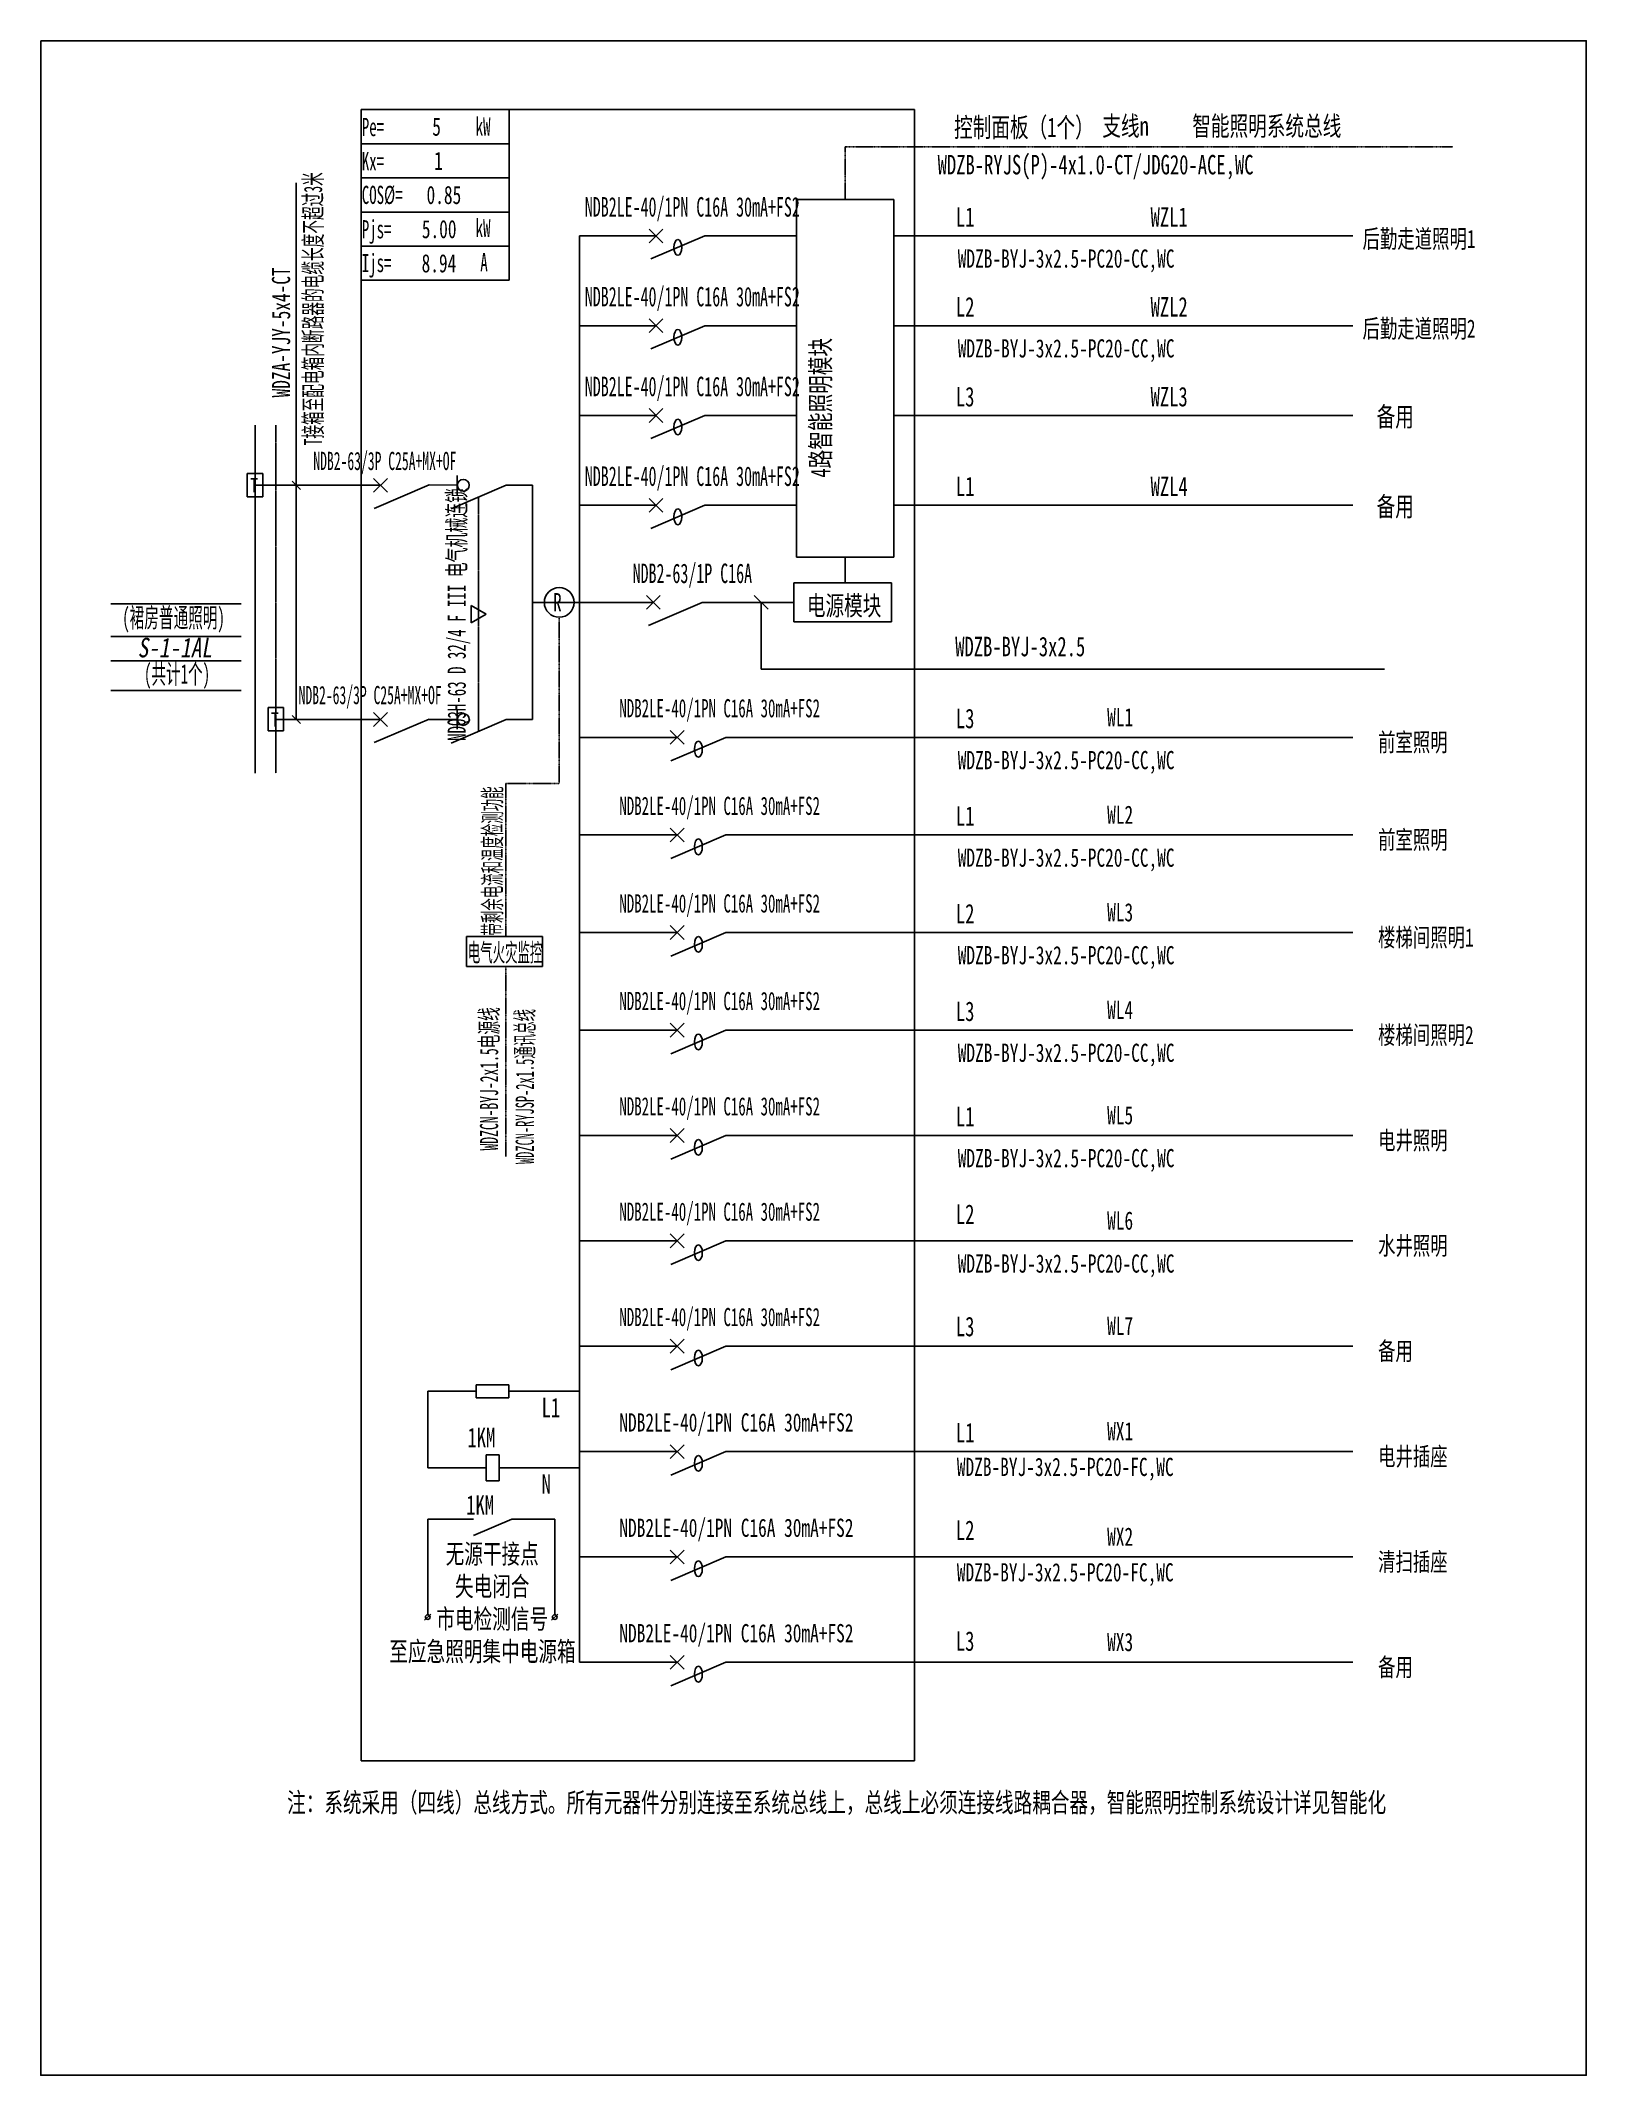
# Model space of a CAD drawing. Extents: x 225012 to 227090, y 363753 to 366487.
import ezdxf
from ezdxf.enums import TextEntityAlignment as Align

# ---------------------------------------------------------------- set-up
doc = ezdxf.new("R2010")
doc.units = 0
doc.header["$MEASUREMENT"] = 0
for name, pattern in [('DASH', [0.35, 0.25, -0.1]), ('DASHDOT', [1, 0.5, -0.25, 0, -0.25]), ('DASHDOT2', [0.5, 0.25, -0.125, 0, -0.125]), ('DASHED', [0.75, 0.5, -0.25])]:
    doc.linetypes.add(name, pattern=pattern)
for name, color, linetype in [('D_E_Eqpm(强电设备)', 100, 'Continuous'), ('D_E_Eqpm（强电设备）', 100, 'Continuous'), ('D_E_Text(强电文字)', 51, 'Continuous'), ('D_E_Text（强电文字）', 51, 'Continuous'), ('D_E_Wire(强电线缆)', 10, 'Continuous'), ('D_E_WireEm（强电应急照明线缆）', 10, 'DASHED'), ('D_E_Wire（强电线缆）', 10, 'Continuous'), ('D_El_Eqpm（弱电设备）', 100, 'Continuous'), ('D_El_Text（弱电文字）', 51, 'Continuous'), ('DQ-漏电火灾', 80, 'Continuous'), ('DQ_Eqpm', 100, 'Continuous'), ('E_E_Eqpm（强电设备）', 100, 'Continuous'), ('E_E_Wire（强电线缆）', 10, 'Continuous'), ('FL04GGFW_E72-配电箱系统图-塔楼部分$0$D_E_Text（强电文字）', 51, 'Continuous'), ('FL09U293_E72-地下室配电箱系统图$0$D_E_Eqpm（强电设备）', 100, 'Continuous'), ('系统图', 220, 'Continuous')]:
    doc.layers.add(name, color=color, linetype=linetype)
doc.styles.add('FL04GGFW_E72-配电箱系统图-塔楼部分$0$电气', font='', dxfattribs={"width": 0.7})
doc.styles.add('电气', font='', dxfattribs={"width": 0.7})
doc.styles.add('电气箱', font='simhei.ttf', dxfattribs={"width": 0.8, "oblique": 10})
doc.styles.get('FL04GGFW_E72-配电箱系统图-塔楼部分$0$电气').set_extended_font_data('SimSun')
doc.styles.get('电气').set_extended_font_data('SimSun')

msp = doc.modelspace()

# ---------------------------------------------------------------- linework, layer by layer
at = {"linetype": 'DASHED'}
for p, q in [((225442.8, 366394.5, 0), (226186.7, 366394.5, 0)), ((225442.8, 364175.5, 0), (225442.8, 366394.5, 0)), ((226186.7, 366394.5, 0), (226186.7, 364175.5, 0)), ((226186.7, 364175.5, 0), (225442.8, 364175.5, 0))]:
    msp.add_line(p, q, dxfattribs=at)
for p, q in [((225106.4, 365730.4, 0), (225281.3, 365730.4, 0)), ((225106.4, 365686.4, 0), (225281.3, 365686.4, 0)), ((225106.4, 365653.6, 0), (225281.3, 365653.6, 0)), ((225106.4, 365614, 0), (225281.3, 365614, 0))]:
    msp.add_line(p, q)
at = {"layer": 'D_E_Eqpm(强电设备)'}
for p, q in [((225459.4, 365880.3, 0), (225478, 365898.9, 0)), ((225478, 365880.3, 0), (225459.4, 365898.9, 0)), ((225459.4, 365565.6, 0), (225478, 365584.2, 0)), ((225478, 365565.6, 0), (225459.4, 365584.2, 0))]:
    msp.add_line(p, q, dxfattribs=at)
at = {"layer": 'D_E_Eqpm（强电设备）'}
for p, q in [((226158.9, 366273.5, 0), (226027.8, 366273.5, 0)), ((226027.8, 366273.5, 0), (226027.8, 365793.2, 0)), ((226158.9, 365793.2, 0), (226158.9, 366273.5, 0)), ((225572, 365876.5, 0), (225572, 365902.7, 0)), ((225637.6, 365889.6, 0), (225563.6, 365857.9, 0)), ((226027.8, 365793.2, 0), (226158.9, 365793.2, 0)), ((226024.3, 365758.5, 0), (226155.5, 365758.5, 0)), ((226024.3, 365706, 0), (226024.3, 365758.5, 0)), ((226155.5, 365758.5, 0), (226155.5, 365706, 0)), ((225610.7, 365716.4, 0), (225590.5, 365728.1, 0)), ((225590.5, 365728.1, 0), (225590.5, 365704.7, 0)), ((225590.5, 365704.7, 0), (225610.7, 365716.4, 0)), ((226155.5, 365706, 0), (226024.3, 365706, 0)), ((225637.6, 365574.9, 0), (225563.6, 365543.2, 0)), ((225572, 365561.8, 0), (225572, 365588, 0)), ((225858.2, 365541.6, 0), (225876.7, 365560.1, 0)), ((225876.7, 365541.6, 0), (225858.2, 365560.1, 0)), ((225933, 365550.8, 0), (225859, 365519.1, 0)), ((225858.2, 365410.4, 0), (225876.7, 365429, 0)), ((225876.7, 365410.4, 0), (225858.2, 365429, 0)), ((225933, 365419.7, 0), (225859, 365388, 0)), ((225858.2, 365279.3, 0), (225876.7, 365297.9, 0)), ((225876.7, 365279.3, 0), (225858.2, 365297.9, 0)), ((225933, 365288.6, 0), (225859, 365256.9, 0)), ((225858.2, 365148.2, 0), (225876.7, 365166.7, 0)), ((225876.7, 365148.2, 0), (225858.2, 365166.7, 0)), ((225933, 365157.5, 0), (225859, 365125.8, 0)), ((225858.2, 365006.6, 0), (225876.7, 365025.2, 0)), ((225876.7, 365006.6, 0), (225858.2, 365025.2, 0)), ((225933, 365015.9, 0), (225859, 364984.2, 0)), ((225858.2, 364865, 0), (225876.7, 364883.6, 0)), ((225876.7, 364865, 0), (225858.2, 364883.6, 0)), ((225933, 364874.3, 0), (225859, 364842.6, 0)), ((225858.2, 364723.5, 0), (225876.7, 364742, 0)), ((225876.7, 364723.5, 0), (225858.2, 364742, 0)), ((225933, 364732.7, 0), (225859, 364701, 0)), ((225597.5, 364680.9, 0), (225641.2, 364680.9, 0)), ((225597.5, 364663.5, 0), (225597.5, 364680.9, 0)), ((225641.2, 364663.5, 0), (225597.5, 364663.5, 0)), ((225641.2, 364680.9, 0), (225641.2, 364663.5, 0)), ((225628.1, 364586.8, 0), (225610.6, 364586.8, 0)), ((225610.6, 364586.8, 0), (225610.6, 364551.9, 0)), ((225628.1, 364551.9, 0), (225628.1, 364586.8, 0)), ((225858.2, 364581.9, 0), (225876.7, 364600.4, 0)), ((225876.7, 364581.9, 0), (225858.2, 364600.4, 0)), ((225933, 364591.2, 0), (225859, 364559.4, 0)), ((225610.6, 364551.9, 0), (225628.1, 364551.9, 0)), ((225645.2, 364500.5, 0), (225593.6, 364478.3, 0)), ((225858.2, 364440.3, 0), (225876.7, 364458.8, 0)), ((225876.7, 364440.3, 0), (225858.2, 364458.8, 0)), ((225933, 364449.6, 0), (225859, 364417.8, 0)), ((225528, 364364.5, 0), (225536.3, 364372.8, 0)), ((225698.8, 364364.5, 0), (225707.1, 364372.8, 0)), ((225858.2, 364298.7, 0), (225876.7, 364317.3, 0)), ((225876.7, 364298.7, 0), (225858.2, 364317.3, 0)), ((225933, 364308, 0), (225859, 364276.3, 0))]:
    msp.add_line(p, q, dxfattribs=at)
at = {"layer": 'D_E_Eqpm（强电设备）', "linetype": 'DASH'}
msp.add_line((225600.6, 365559, 0), (225600.6, 365873.7, 0), dxfattribs=at)
at = {"layer": 'D_E_Eqpm（强电设备）'}
for centre, radius in [((225580, 365889.6, 0), 7.97), ((225580, 365574.9, 0), 7.97), ((225532.2, 364368.7, 0), 3.14), ((225703, 364368.7, 0), 3.14)]:
    msp.add_circle(centre, radius, dxfattribs=at)
for centre in [(225868.4, 366209.2, 0), (225868.4, 366088.5, 0), (225868.4, 365967.9, 0), (225868.4, 365847.2, 0), (225896, 365535, 0), (225896, 365403.8, 0), (225896, 365272.7, 0), (225896, 365141.6, 0), (225896, 365000, 0), (225896, 364858.5, 0), (225896, 364716.9, 0), (225896, 364575.3, 0), (225896, 364433.7, 0), (225896, 364292.1, 0)]:
    msp.add_ellipse(centre, major_axis=(0, 10.6), ratio=0.500475, dxfattribs=at)
at = {"layer": 'D_E_Text(强电文字)', "color": 51}
for p, q in [((225355.6, 365574.9, 0), (225355.6, 366296.1, 0)), ((225350.1, 365895, 0), (225361, 365884.1, 0)), ((225350.1, 365580.4, 0), (225361, 365569.4, 0))]:
    msp.add_line(p, q, dxfattribs=at)
at = {"layer": 'D_E_Text（强电文字）'}
for p, q in [((225442.8, 366394.5, 0), (225641.6, 366394.5, 0)), ((225442.8, 366394.5, 0), (225442.8, 366165, 0)), ((225641.6, 366394.5, 0), (225641.6, 366165, 0)), ((225442.8, 366348.6, 0), (225641.6, 366348.6, 0)), ((225442.8, 366302.7, 0), (225641.6, 366302.7, 0)), ((225442.8, 366256.8, 0), (225641.6, 366256.8, 0)), ((225442.8, 366210.9, 0), (225641.6, 366210.9, 0)), ((225442.8, 366165, 0), (225641.6, 366165, 0))]:
    msp.add_line(p, q, dxfattribs=at)
at = {"layer": 'D_E_Wire(强电线缆)'}
for p, q in [((225736.3, 364308, 0), (225736.3, 366224.7, 0)), ((225300.1, 365502.7, 0), (225300.1, 365970.5, 0)), ((225300.1, 365889.6, 0), (225468.7, 365889.6, 0))]:
    msp.add_line(p, q, dxfattribs=at)
at = {"layer": 'D_E_Wire(强电线缆)', "color": 10}
for p, q in [((225736.3, 366224.7, 0), (225839, 366224.7, 0)), ((225904.6, 366224.7, 0), (226027.8, 366224.7, 0)), ((226158.9, 366224.7, 0), (226775.6, 366224.7, 0)), ((225736.3, 366104, 0), (225839, 366104, 0)), ((225904.6, 366104, 0), (226027.8, 366104, 0)), ((226158.9, 366104, 0), (226775.6, 366104, 0)), ((225736.3, 365983.4, 0), (225839, 365983.4, 0)), ((225904.6, 365983.4, 0), (226027.8, 365983.4, 0)), ((226158.9, 365983.4, 0), (226775.6, 365983.4, 0)), ((225736.3, 365862.7, 0), (225839, 365862.7, 0)), ((225904.6, 365862.7, 0), (226027.8, 365862.7, 0)), ((226158.9, 365862.7, 0), (226775.6, 365862.7, 0)), ((225736.3, 365732.2, 0), (225835.6, 365732.2, 0)), ((225901.1, 365732.2, 0), (226024.3, 365732.2, 0)), ((225933, 365157.5, 0), (226147.1, 365157.5, 0)), ((226147.1, 365157.5, 0), (226775.6, 365157.5, 0))]:
    msp.add_line(p, q, dxfattribs=at)
at = {"layer": 'D_E_Wire(强电线缆)', "linetype": 'DASH'}
for p, q in [((225328, 365502.7, 0), (225328, 365970.5, 0)), ((225328, 365574.9, 0), (225468.7, 365574.9, 0))]:
    msp.add_line(p, q, dxfattribs=at)
at = {"layer": 'D_E_WireEm（强电应急照明线缆）'}
msp.add_line((225572, 365574.9, 0), (225532.9, 365574.9, 0), dxfattribs=at)
at = {"layer": 'D_E_Wire（强电线缆）', "linetype": 'DASHDOT2'}
for p, q in [((226093.3, 366344.3, 0), (226910.3, 366344.3, 0)), ((226093.3, 366273.5, 0), (226093.3, 366344.3, 0))]:
    msp.add_line(p, q, dxfattribs=at)
at = {"layer": 'D_E_Wire（强电线缆）'}
for p, q in [((225534, 365890.1, 0), (225572, 365889.6, 0)), ((225637.6, 365889.6, 0), (225673, 365889.6, 0)), ((225673, 365574.9, 0), (225673, 365889.6, 0)), ((225673, 365732.2, 0), (225736.3, 365732.2, 0)), ((225637.6, 365574.9, 0), (225673, 365574.9, 0)), ((225736.3, 365550.8, 0), (225867.4, 365550.8, 0)), ((225933, 365550.8, 0), (226775.6, 365550.8, 0)), ((225736.3, 365419.7, 0), (225867.4, 365419.7, 0)), ((225933, 365419.7, 0), (226775.6, 365419.7, 0)), ((225736.3, 365288.6, 0), (225867.4, 365288.6, 0)), ((225933, 365288.6, 0), (226775.6, 365288.6, 0)), ((225736.3, 365157.5, 0), (225867.4, 365157.5, 0)), ((225736.3, 365015.9, 0), (225867.4, 365015.9, 0)), ((225933, 365015.9, 0), (226775.6, 365015.9, 0)), ((225736.3, 364874.3, 0), (225867.4, 364874.3, 0)), ((225933, 364874.3, 0), (226775.6, 364874.3, 0)), ((225736.3, 364732.7, 0), (225867.4, 364732.7, 0)), ((225933, 364732.7, 0), (226775.6, 364732.7, 0)), ((225736.3, 364591.2, 0), (225867.4, 364591.2, 0)), ((225933, 364591.2, 0), (226775.6, 364591.2, 0)), ((225736.3, 364449.6, 0), (225867.4, 364449.6, 0)), ((225933, 364449.6, 0), (226775.6, 364449.6, 0)), ((225736.3, 364308, 0), (225867.4, 364308, 0)), ((225933, 364308, 0), (226775.6, 364308, 0))]:
    msp.add_line(p, q, dxfattribs=at)
at = {"layer": 'D_E_Wire（强电线缆）', "ltscale": 3.5}
for p, q in [((225532.2, 364672.2, 0), (225597.5, 364672.2, 0)), ((225532.2, 364672.2, 0), (225532.2, 364569.3, 0)), ((225641.2, 364672.2, 0), (225736.3, 364672.2, 0)), ((225610.6, 364569.3, 0), (225532.2, 364569.3, 0)), ((225736.3, 364569.3, 0), (225628.1, 364569.3, 0)), ((225532.2, 364500.5, 0), (225593.6, 364500.5, 0)), ((225532.2, 364500.5, 0), (225532.2, 364371.8, 0)), ((225645.2, 364500.5, 0), (225703, 364500.5, 0)), ((225703, 364500.5, 0), (225703, 364371.8, 0))]:
    msp.add_line(p, q, dxfattribs=at)
at = {"layer": 'D_El_Eqpm（弱电设备）', "color": 3}
for p, q in [((225584.2, 365283.2, 0), (225686.3, 365283.2, 0)), ((225584.2, 365243.1, 0), (225584.2, 365283.2, 0)), ((225686.3, 365283.2, 0), (225686.3, 365243.1, 0)), ((225686.3, 365243.1, 0), (225584.2, 365243.1, 0)), ((225686.3, 365243.1, 0), (225584.2, 365243.1, 0))]:
    msp.add_line(p, q, dxfattribs=at)
at = {"layer": 'DQ-漏电火灾', "linetype": 'DASHDOT', "ltscale": 0.5}
for p, q in [((225709, 365712.2, 0), (225709, 365488.8, 0)), ((225637.4, 365488.8, 0), (225637.4, 365283.2, 0)), ((225637.4, 365488.8, 0), (225709, 365488.8, 0)), ((225637.4, 364987.7, 0), (225637.4, 365243.1, 0))]:
    msp.add_line(p, q, dxfattribs=at)
at = {"layer": 'DQ-漏电火灾', "color": 3}
msp.add_circle((225709, 365732.2, 0), 20, dxfattribs=at)
at = {"layer": 'DQ_Eqpm'}
for p, q in [((225310.6, 365905.6, 0), (225289.6, 365905.6, 0)), ((225289.6, 365905.6, 0), (225289.6, 365874.2, 0)), ((225310.6, 365874.2, 0), (225310.6, 365905.6, 0)), ((225289.6, 365874.2, 0), (225310.6, 365874.2, 0)), ((225338.5, 365591, 0), (225317.6, 365591, 0)), ((225317.6, 365591, 0), (225317.6, 365559.5, 0)), ((225338.5, 365559.5, 0), (225338.5, 365591, 0)), ((225317.6, 365559.5, 0), (225338.5, 365559.5, 0))]:
    msp.add_line(p, q, dxfattribs=at)
at = {"layer": 'E_E_Eqpm（强电设备）', "color": 100}
for p, q in [((225829.7, 366215.4, 0), (225848.3, 366233.9, 0)), ((225848.3, 366215.4, 0), (225829.7, 366233.9, 0)), ((225832.2, 366193.7, 0), (225904.6, 366224.7, 0)), ((225829.7, 366094.8, 0), (225848.3, 366113.3, 0)), ((225848.3, 366094.8, 0), (225829.7, 366113.3, 0)), ((225832.2, 366073, 0), (225904.6, 366104, 0)), ((225829.7, 365974.1, 0), (225848.3, 365992.6, 0)), ((225848.3, 365974.1, 0), (225829.7, 365992.6, 0)), ((225832.2, 365952.4, 0), (225904.6, 365983.4, 0)), ((225829.7, 365853.4, 0), (225848.3, 365872, 0)), ((225848.3, 365853.4, 0), (225829.7, 365872, 0)), ((225832.2, 365831.7, 0), (225904.6, 365862.7, 0)), ((225826.3, 365723, 0), (225844.8, 365741.5, 0)), ((225844.8, 365723, 0), (225826.3, 365741.5, 0)), ((225828.8, 365701.2, 0), (225901.1, 365732.2, 0))]:
    msp.add_line(p, q, dxfattribs=at)
at = {"layer": 'E_E_Wire（强电线缆）'}
msp.add_line((226093.3, 365793.2, 0), (226093.3, 365758.5, 0), dxfattribs=at)
at = {"layer": 'FL04GGFW_E72-配电箱系统图-塔楼部分$0$D_E_Text（强电文字）'}
for p, q in [((225989.7, 365723, 0), (225971.1, 365741.5, 0)), ((225980.4, 365732.2, 0), (225980.4, 365642.4, 0)), ((225980.4, 365642.4, 0), (226818.1, 365642.4, 0))]:
    msp.add_line(p, q, dxfattribs=at)
at = {"layer": 'FL09U293_E72-地下室配电箱系统图$0$D_E_Eqpm（强电设备）'}
for p, q in [((225534, 365890.1, 0), (225460.2, 365858.4, 0)), ((225534, 365575.4, 0), (225460.2, 365543.8, 0))]:
    msp.add_line(p, q, dxfattribs=at)
at = {"layer": '系统图', "ltscale": 9973.992009}
msp.add_lwpolyline([(225012, 366487), (227089.5, 366487), (227089.5, 363753), (225012, 363753)], close=True, dxfattribs=at)

# ---------------------------------------------------------------- texts
at = {"layer": 'D_E_Text(强电文字)', "color": 51, "style": '电气'}
for s, width, p in [('T接箱至配电箱内断路器的电缆长度不超过3米', 0.55, (225390.3, 365943.1, 0)), ('WDZA-YJY-5x4-CT', 0.7, (225347.3, 366007.6, 0))]:
    msp.add_text(s, height=24.475, rotation=90, dxfattribs=dict(at, width=width)).set_placement(p)
at = {"layer": 'D_E_Text(强电文字)', "style": 'FL04GGFW_E72-配电箱系统图-塔楼部分$0$电气', "width": 0.6}
for s, p in [('NDB2LE-40/1PN C16A 30mA+FS2', (225887.9, 366250.6, 0)), ('NDB2LE-40/1PN C16A 30mA+FS2', (225887.9, 366130, 0)), ('NDB2LE-40/1PN C16A 30mA+FS2', (225887.9, 366009.3, 0)), ('NDB2LE-40/1PN C16A 30mA+FS2', (225887.9, 365888.7, 0)), ('NDB2-63/1P C16A', (225887.9, 365758.2, 0))]:
    msp.add_text(s, height=26.223, dxfattribs=at).set_placement(p, align=Align.CENTER)
at = {"layer": 'D_E_Text(强电文字)', "color": 51, "style": 'FL04GGFW_E72-配电箱系统图-塔楼部分$0$电气', "width": 0.7}
for s, p in [('L1', (226242.1, 366236.9, 0)), ('L2', (226242.1, 366116.3, 0)), ('L3', (226242.1, 365995.6, 0)), ('L1', (226242.1, 365875, 0)), ('L3', (226242.1, 365563.1, 0)), ('L1', (226242.1, 365432, 0)), ('L2', (226242.1, 365300.8, 0)), ('L3', (226242.1, 365169.7, 0)), ('L1', (226242.1, 365028.2, 0)), ('L2', (226242.1, 364897, 0)), ('L3', (226242.1, 364746.1, 0)), ('L1', (226242.1, 364603.4, 0)), ('L2', (226242.1, 364472.3, 0)), ('L3', (226242.1, 364323.4, 0))]:
    msp.add_text(s, height=26.22, dxfattribs=at).set_placement(p)
at = {"layer": 'D_E_Text(强电文字)', "style": 'FL04GGFW_E72-配电箱系统图-塔楼部分$0$电气', "width": 0.7}
for s, height, p in [('WZL1', 26.22, (226503.8, 366236.9, 0)), ('WDZB-BYJ-3x2.5-PC20-CC,WC', 24.475, (226244.6, 366182, 0)), ('WZL2', 26.22, (226503.8, 366116.3, 0)), ('WDZB-BYJ-3x2.5-PC20-CC,WC', 24.475, (226244.6, 366061.3, 0)), ('WZL3', 26.22, (226503.8, 365995.6, 0)), ('WZL4', 26.22, (226503.8, 365875, 0)), ('WDZB-BYJ-3x2.5', 26.223, (226241.2, 365659.8, 0)), ('WDZB-BYJ-3x2.5-PC20-CC,WC', 24.475, (226244.6, 365508.1, 0)), ('WDZB-BYJ-3x2.5-PC20-CC,WC', 24.475, (226244.6, 365377, 0)), ('WDZB-BYJ-3x2.5-PC20-CC,WC', 24.475, (226244.6, 365245.9, 0)), ('WDZB-BYJ-3x2.5-PC20-CC,WC', 24.475, (226244.6, 365114.8, 0)), ('WDZB-BYJ-3x2.5-PC20-CC,WC', 24.475, (226244.6, 364973.2, 0)), ('WDZB-BYJ-3x2.5-PC20-CC,WC', 24.475, (226244.6, 364831.6, 0)), ('注：系统采用（四线）总线方式。所有元器件分别连接至系统总线上，总线上必须连接线路耦合器，智能照明控制系统设计详见智能化', 26.223, (225343.2, 364106.5, 0))]:
    msp.add_text(s, height=height, dxfattribs=at).set_placement(p)
at = {"layer": 'D_E_Text(强电文字)', "color": 51, "style": '电气', "width": 0.7}
for p in [(226832.7, 365968.6, 0), (226832.7, 365847.9, 0)]:
    msp.add_text('备用', height=26.22, dxfattribs=at).set_placement(p, align=Align.CENTER)
at = {"layer": 'D_E_Text（强电文字）', "linetype": 'Continuous', "style": '电气', "width": 0.6}
for s, height, p in [('kW', 24.48, (225596.6, 366359.6, 0)), ('Pe=', 24.48, (225443.6, 366358.8, 0)), ('Kx=', 24.48, (225443.6, 366312.8, 0)), ('COS%%C=', 24.48, (225443.6, 366267.6, 0)), ('Pjs=', 24.48, (225443.6, 366221.4, 0)), ('kW', 24.48, (225596.6, 366223, 0)), ('Ijs=', 24.48, (225443.6, 366176, 0)), ('A', 24.5, (225602.9, 366177, 0))]:
    msp.add_text(s, height=height, dxfattribs=at).set_placement(p)
at = {"layer": 'D_E_Text（强电文字）', "style": '电气'}
for s, height, width, p in [('5', 24.5, 0.7, (225538.3, 366359.3, 0)), ('1', 24.5, 0.7, (225540.8, 366313.4, 0)), (' 0.85', 24.48, 0.7, (225519, 366267.5, 0)), ('后勤走道照明1', 24.48, 0.7, (226788.7, 366208.5, 0)), ('后勤走道照明2', 24.48, 0.7, (226788.7, 366087.9, 0)), ('电源模块', 26.22, 0.7, (226041.8, 365714.8, 0)), ('NDB2LE-40/1PN C16A 30mA+FS2', 24.475, 0.6, (225789.8, 365577.8, 0)), ('WL1', 24.48, 0.7, (226445.4, 365565.8, 0)), ('前室照明', 24.48, 0.7, (226809.6, 365532.1, 0)), ('NDB2LE-40/1PN C16A 30mA+FS2', 24.475, 0.6, (225789.8, 365446.6, 0)), ('WL2', 24.48, 0.7, (226445.4, 365434.7, 0)), ('前室照明', 24.48, 0.7, (226809.6, 365401, 0)), ('NDB2LE-40/1PN C16A 30mA+FS2', 24.475, 0.6, (225789.8, 365315.5, 0)), ('WL3', 24.48, 0.7, (226445.4, 365303.6, 0)), ('楼梯间照明1', 24.48, 0.7, (226809.6, 365269.8, 0)), ('NDB2LE-40/1PN C16A 30mA+FS2', 24.475, 0.6, (225789.8, 365184.4, 0)), ('WL4', 24.48, 0.7, (226445.4, 365172.5, 0)), ('楼梯间照明2', 24.48, 0.7, (226809.6, 365138.7, 0)), ('NDB2LE-40/1PN C16A 30mA+FS2', 24.475, 0.6, (225789.8, 365042.8, 0)), ('WL5', 24.48, 0.7, (226445.4, 365030.9, 0)), ('电井照明', 24.48, 0.7, (226809.6, 364997.1, 0)), ('NDB2LE-40/1PN C16A 30mA+FS2', 24.475, 0.6, (225789.8, 364901.3, 0)), ('WL6', 24.48, 0.7, (226445.4, 364889.3, 0)), ('水井照明', 24.48, 0.7, (226809.6, 364855.6, 0)), ('NDB2LE-40/1PN C16A 30mA+FS2', 24.475, 0.6, (225789.8, 364759.7, 0)), ('WL7', 24.48, 0.7, (226445.4, 364747.8, 0)), ('备用', 24.48, 0.7, (226809.6, 364714, 0)), ('NDB2LE-40/1PN C16A 30mA+FS2', 24.475, 0.7, (225789.8, 364618.1, 0)), ('WX1', 24.48, 0.7, (226445.4, 364606.2, 0)), ('WDZB-BYJ-3x2.5-PC20-FC,WC', 24.475, 0.7, (226243.4, 364558.3, 0)), ('电井插座', 24.48, 0.7, (226809.6, 364572.4, 0)), ('NDB2LE-40/1PN C16A 30mA+FS2', 24.475, 0.7, (225789.8, 364476.5, 0)), ('WX2', 24.48, 0.7, (226445.4, 364464.6, 0)), ('清扫插座', 24.48, 0.7, (226809.6, 364430.8, 0)), ('WDZB-BYJ-3x2.5-PC20-FC,WC', 24.475, 0.7, (226243.4, 364416.7, 0)), ('NDB2LE-40/1PN C16A 30mA+FS2', 24.475, 0.7, (225789.8, 364334.9, 0)), ('WX3', 24.48, 0.7, (226445.4, 364323, 0)), ('备用', 24.48, 0.7, (226809.6, 364289.2, 0))]:
    msp.add_text(s, height=height, dxfattribs=dict(at, width=width)).set_placement(p)
at = {"layer": 'D_E_Text（强电文字）', "color": 200, "style": '电气', "width": 0.7}
for s, p in [('5.00', (225524.3, 366221.6, 0)), ('8.94', (225524, 366175.7, 0))]:
    msp.add_text(s, height=24.48, dxfattribs=at).set_placement(p)
at = {"layer": 'D_E_Text（强电文字）', "style": '电气'}
for s, height, width, p in [('NDB2-63/3P C25A+MX+OF', 24.475, 0.55, (225474.6, 365920.3, 0)), ('(裙房普通照明)', 26.22, 0.55, (225190.6, 365710.2, 0)), ('(共计1个)', 26.22, 0.55, (225195.3, 365634.5, 0)), ('NDB2-63/3P C25A+MX+OF', 24.475, 0.55, (225454.8, 365605.7, 0)), ('电气火灾监控', 24.48, 0.5, (225636.2, 365262.3, 0))]:
    msp.add_text(s, height=height, dxfattribs=dict(at, width=width)).set_placement(p, align=Align.MIDDLE)
at = {"layer": 'D_E_Text（强电文字）', "style": '电气', "width": 0.6}
msp.add_text('NDQ3H-63 D 32/4 F III 电气机械连锁', height=24.475, rotation=90, dxfattribs=at).set_placement((225572.3, 365716.1, 0), align=Align.MIDDLE)
at = {"layer": 'D_E_Text（强电文字）', "style": '电气箱', "oblique": 10, "width": 0.8}
msp.add_text('S-1-1AL', height=26.22, dxfattribs=at).set_placement((225192.2, 365671.5, 0), align=Align.MIDDLE)
at = {"layer": 'D_E_Text（强电文字）', "color": 51, "style": '电气', "width": 0.7}
for s, height, p in [('L1', 26.22, (225685.3, 364637.2, 0)), ('1KM', 26.22, (225585.6, 364596.9, 0)), ('N', 26.2, (225685.3, 364534.4, 0)), ('1KM', 26.22, (225584, 364506.3, 0))]:
    msp.add_text(s, height=height, dxfattribs=at).set_placement(p)
for s, p in [('无源干接点', (225618.9, 364453.7, 0)), ('失电闭合', (225618.9, 364410, 0)), ('市电检测信号', (225618.9, 364366.3, 0)), ('至应急照明集中电源箱', (225605.8, 364322.6, 0))]:
    msp.add_text(s, height=26.22, dxfattribs=at).set_placement(p, align=Align.MIDDLE_CENTER)
at = {"layer": 'D_El_Text（弱电文字）', "color": 1, "style": '电气', "width": 0.5}
msp.add_text('带剩余电流和温度检测功能', height=24.475, rotation=90, dxfattribs=at).set_placement((225631.3, 365284.6, 0))
at = {"layer": 'D_El_Text（弱电文字）', "style": '电气'}
for s, width, p in [('WDZCN-BYJ-2x1.5电源线', 0.55, (225626.9, 364995.7, 0)), ('WDZCN-RYJSP-2x1.5通讯总线', 0.5, (225674.9, 364977.5, 0))]:
    msp.add_text(s, height=24.475, rotation=90, dxfattribs=dict(at, width=width)).set_placement(p)
at = {"layer": 'DQ-漏电火灾', "color": 50, "style": '电气', "width": 0.7}
msp.add_text('R', height=24.5, dxfattribs=at).set_placement((225700.6, 365720.3, 0))
at = {"layer": 'DQ_Eqpm', "color": 51, "style": '电气', "width": 0.8}
for p in [(225293.7, 365880, 0), (225321.6, 365565.3, 0)]:
    msp.add_text('T', height=19.2, dxfattribs=at).set_placement(p)
at = {"layer": 'FL04GGFW_E72-配电箱系统图-塔楼部分$0$D_E_Text（强电文字）', "style": 'FL04GGFW_E72-配电箱系统图-塔楼部分$0$电气', "width": 0.7}
for s, height, p in [('控制面板（1个）', 26.22, (226239.7, 366357.5, 0)), ('支线n', 26.22, (226439, 366359.3, 0)), ('智能照明系统总线', 26.22, (226559.9, 366359.3, 0)), ('WDZB-RYJS(P)-4x1.0-CT/JDG20-ACE,WC', 26.223, (226217.6, 366307.3, 0))]:
    msp.add_text(s, height=height, dxfattribs=at).set_placement(p)
msp.add_text('4路智能照明模块', height=26.22, rotation=90, dxfattribs=at).set_placement((226073.2, 365899.8, 0))

doc.saveas('drawing.dxf')
